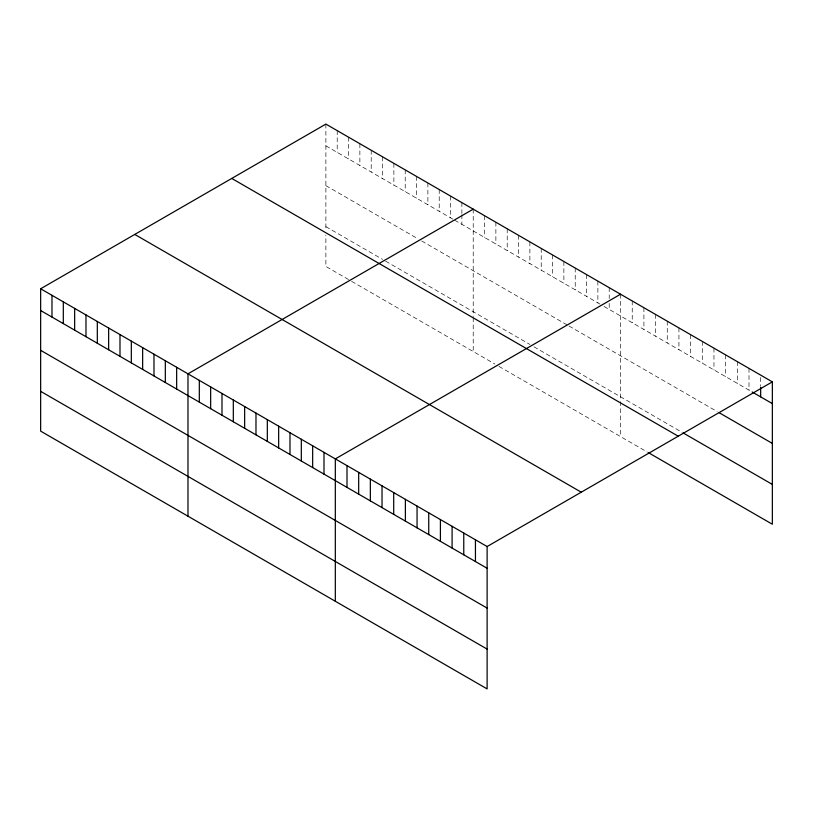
<?xml version="1.0" encoding="UTF-8"?>
<svg xmlns="http://www.w3.org/2000/svg" width="813" height="813" viewBox="0 0 813 813"><rect width="100%" height="100%" fill="white"/><g stroke="black" fill="none" stroke-linecap="round" stroke-linejoin="round"><path stroke-width="0.61" stroke-dasharray="4.07 3.05" d="M325.881 145.852L453.634 219.612M454.67 220.201L599.943 304.082M604.059 306.46L751.121 391.358M325.881 185.649L416.541 237.996M421.693 240.973L568.002 325.444M569.029 326.033L717.147 411.551M325.881 226.664L382.547 259.377M385.636 261.166L529.883 344.438M533.999 346.826L682.117 432.333M348.543 279.55L325.881 266.461L325.881 235.099M351.633 281.339L494.853 364.021M498.969 366.399L647.087 451.916M760.673 377.537L760.673 386.002M748.997 368.38L748.997 390.138M737.32 361.633L737.32 383.39M725.643 354.895L725.643 376.653M713.966 348.157L713.966 369.905M702.29 341.409L702.29 363.167M690.613 334.671L690.613 356.429M678.936 327.924L678.936 349.681M667.26 321.186L667.26 342.944M655.583 314.448L655.583 336.196M643.906 307.7L643.906 329.458M632.229 300.962L632.229 322.72M620.553 294.225L620.553 400.403M620.553 401.612L620.553 436.591M609.211 287.68L609.211 298.554M609.211 303.391L609.211 309.428M597.88 281.135L597.88 302.893M586.549 274.591L586.549 296.349M575.218 268.046L575.218 289.804M563.876 261.501L563.876 283.259M552.545 254.957L552.545 276.715M541.214 248.412L541.214 270.17M529.883 241.878L529.883 263.625M518.552 235.333L518.552 257.081M507.21 228.788L507.21 250.546M495.879 222.244L495.879 244.002M484.548 215.699L484.548 237.457M473.217 209.154L473.217 316.552M473.217 317.751L473.217 351.531M461.875 202.61L461.875 213.494M461.875 214.703L461.875 224.368M450.544 196.065L450.544 217.823M439.213 189.531L439.213 211.278M427.882 182.986L427.882 204.734M416.541 176.441L416.541 198.199M405.209 169.897L405.209 191.655M393.878 163.352L393.878 185.11M382.547 156.807L382.547 178.565M371.206 150.263L371.206 172.021M359.874 143.718L359.874 165.476M348.543 137.184L348.543 158.931M337.212 130.639L337.212 152.387M325.881 124.094L325.881 230.282"/><path stroke-width="1.22" d="M40.65 288.767L487.119 546.539L487.119 688.906L40.65 431.134L40.65 288.767L325.881 124.094L772.35 381.866L772.35 524.233L648.154 452.526M473.217 209.154L187.986 373.828L187.986 516.204M620.553 294.225L335.322 458.898L335.322 601.264M487.119 546.539L772.35 381.866M752.177 391.978L772.35 403.614M719.271 412.78L772.35 443.42M683.184 432.953L772.35 484.426M231.756 178.433L678.225 436.205M134.775 234.429L581.244 492.19M40.65 310.525L487.119 568.287M40.65 350.322L487.119 608.094M40.65 391.338L487.119 649.099M760.673 387.212L760.673 396.876M475.442 539.791L475.442 561.549M463.766 533.054L463.766 554.812M452.089 526.316L452.089 548.064M440.412 519.568L440.412 541.326M428.736 512.83L428.736 534.588M417.059 506.082L417.059 527.84M405.382 499.345L405.382 521.103M393.705 492.607L393.705 514.355M382.029 485.859L382.029 507.617M370.352 479.121L370.352 500.879M358.675 472.373L358.675 494.131M346.999 465.636L346.999 487.394M323.991 452.353L323.991 474.111M312.659 445.809L312.659 467.566M301.318 439.264L301.318 461.022M289.987 432.719L289.987 454.477M278.656 426.175L278.656 447.933M267.325 419.63L267.325 441.388M255.983 413.095L255.983 434.843M244.652 406.551L244.652 428.299M233.321 400.006L233.321 421.764M221.99 393.462L221.99 415.219M210.658 386.917L210.658 408.675M199.317 380.372L199.317 402.13M176.655 367.283L176.655 389.041M165.324 360.748L165.324 382.496M153.982 354.204L153.982 375.952M142.651 347.659L142.651 369.417M131.32 341.114L131.32 362.872M119.989 334.57L119.989 356.328M108.647 328.025L108.647 349.783M97.316 321.481L97.316 343.238M85.985 314.936L85.985 336.694M74.654 308.401L74.654 330.149M63.312 301.857L63.312 323.604M51.981 295.312L51.981 317.07"/></g></svg>
